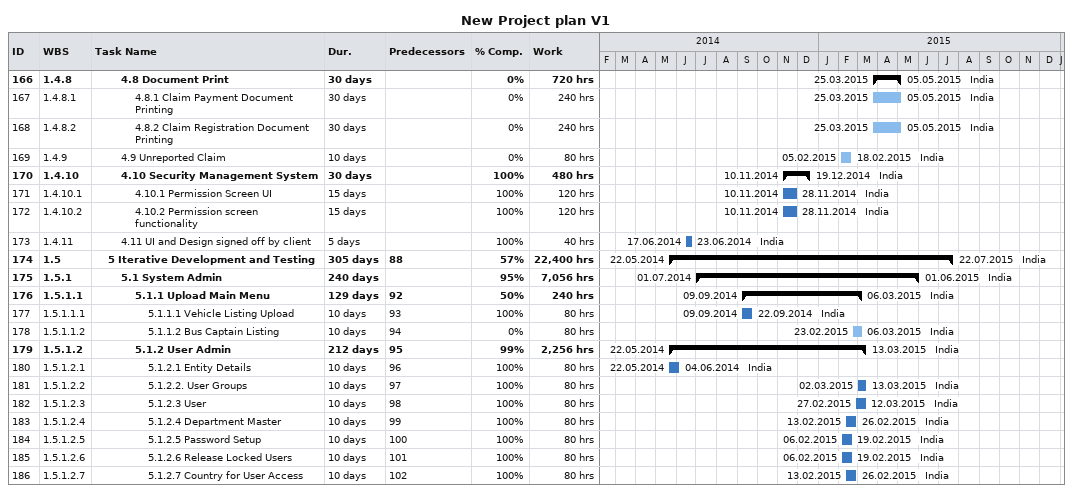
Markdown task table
New Project plan V1

| ID | WBS | Task | Duration | Start | Finish | Predecessors | Resources | % complete | Work (h) |
|---|---|---|---|---|---|---|---|---|---|
| 166 | 1.4.8 | **4.8 Document Print** | 30d | 2015-03-25 | 2015-05-05 |  | India | 0 | 720 |
| 167 | 1.4.8.1 | 4.8.1 Claim Payment Document Printing | 30d | 2015-03-25 | 2015-05-05 |  | India | 0 | 240 |
| 168 | 1.4.8.2 | 4.8.2 Claim Registration Document Printing | 30d | 2015-03-25 | 2015-05-05 |  | India | 0 | 240 |
| 169 | 1.4.9 | 4.9 Unreported Claim | 10d | 2015-02-05 | 2015-02-18 |  | India | 0 | 80 |
| 170 | 1.4.10 | **4.10 Security Management System** | 30d | 2014-11-10 | 2014-12-19 |  | India | 100 | 480 |
| 171 | 1.4.10.1 | 4.10.1 Permission Screen UI | 15d | 2014-11-10 | 2014-11-28 |  | India | 100 | 120 |
| 172 | 1.4.10.2 | 4.10.2 Permission screen functionality | 15d | 2014-11-10 | 2014-11-28 |  | India | 100 | 120 |
| 173 | 1.4.11 | 4.11 UI and Design signed off by client | 5d | 2014-06-17 | 2014-06-23 |  | India | 100 | 40 |
| 174 | 1.5 | **5 Iterative Development and Testing** | 305d | 2014-05-22 | 2015-07-22 | 88 | India | 57 | 22400 |
| 175 | 1.5.1 | **5.1 System Admin** | 240d | 2014-07-01 | 2015-06-01 |  | India | 95 | 7056 |
| 176 | 1.5.1.1 | **5.1.1 Upload Main Menu** | 129d | 2014-09-09 | 2015-03-06 | 92 | India | 50 | 240 |
| 177 | 1.5.1.1.1 | 5.1.1.1 Vehicle Listing Upload | 10d | 2014-09-09 | 2014-09-22 | 93 | India | 100 | 80 |
| 178 | 1.5.1.1.2 | 5.1.1.2 Bus Captain Listing | 10d | 2015-02-23 | 2015-03-06 | 94 | India | 0 | 80 |
| 179 | 1.5.1.2 | **5.1.2 User Admin** | 212d | 2014-05-22 | 2015-03-13 | 95 | India | 99 | 2256 |
| 180 | 1.5.1.2.1 | 5.1.2.1 Entity Details | 10d | 2014-05-22 | 2014-06-04 | 96 | India | 100 | 80 |
| 181 | 1.5.1.2.2 | 5.1.2.2. User Groups | 10d | 2015-03-02 | 2015-03-13 | 97 | India | 100 | 80 |
| 182 | 1.5.1.2.3 | 5.1.2.3 User | 10d | 2015-02-27 | 2015-03-12 | 98 | India | 100 | 80 |
| 183 | 1.5.1.2.4 | 5.1.2.4 Department Master | 10d | 2015-02-13 | 2015-02-26 | 99 | India | 100 | 80 |
| 184 | 1.5.1.2.5 | 5.1.2.5 Password Setup | 10d | 2015-02-06 | 2015-02-19 | 100 | India | 100 | 80 |
| 185 | 1.5.1.2.6 | 5.1.2.6 Release Locked Users | 10d | 2015-02-06 | 2015-02-19 | 101 | India | 100 | 80 |
| 186 | 1.5.1.2.7 | 5.1.2.7 Country for User Access | 10d | 2015-02-13 | 2015-02-26 | 102 | India | 100 | 80 |
